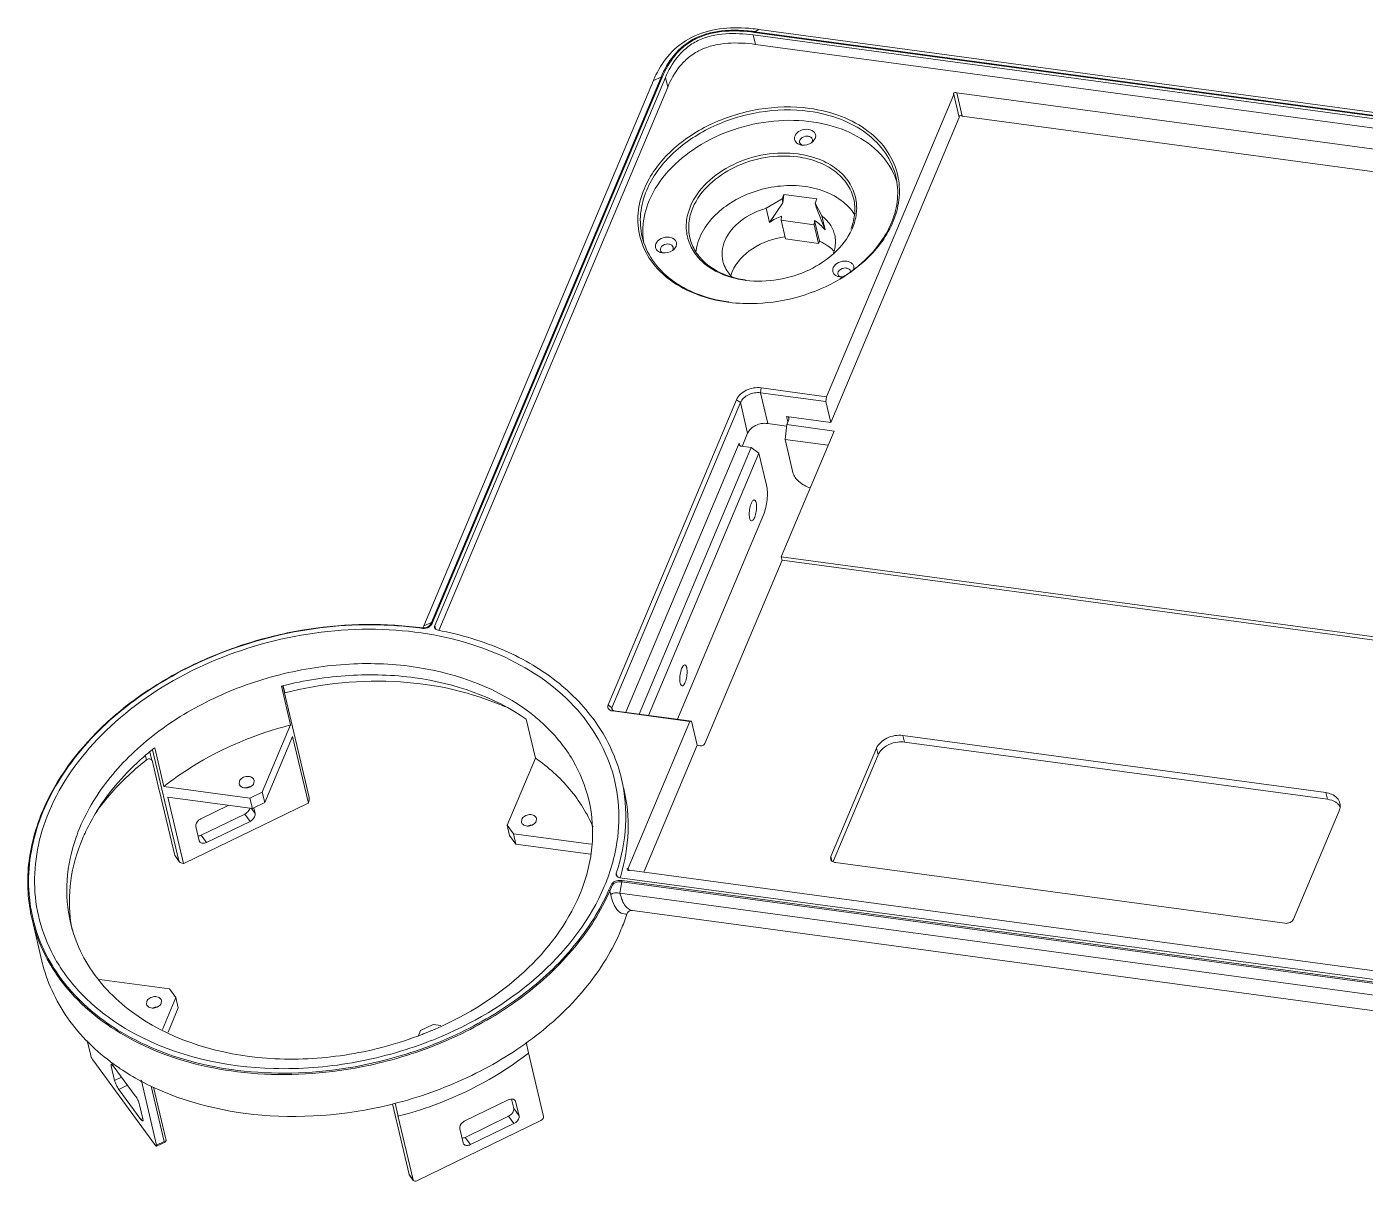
# Model space of a CAD drawing. Header units: inches. Extents: x 26991 to 28396, y -1342 to -349.
# Drawn here: x 28065.6 to 28128.9, y -564.5 to -509.9 of the extents above; entities that cross this region are included whole.
import ezdxf

# ---------------------------------------------------------------- set-up
doc = ezdxf.new("R2010")
doc.units = ezdxf.units.IN
doc.header["$MEASUREMENT"] = 0
doc.layers.get('0').update_dxf_attribs({"lineweight": 13})

msp = doc.modelspace()

# ---------------------------------------------------------------- linework, layer by layer
at = {"color": 7, "linetype": 'Continuous'}
for p, q in [((28099.967, -510.331), (28100.073, -510.778)), ((28099.967, -510.331), (28180.328, -521.186)), ((28180.379, -521.066), (28100.018, -510.21)), ((28100.225, -510.067), (28100.041, -510.178)), ((28100.041, -510.178), (28180.402, -521.033)), ((28100.169, -510.06), (28100.213, -510.065)), ((28100.213, -510.065), (28100.225, -510.067)), ((28180.586, -520.922), (28100.225, -510.067)), ((28100.073, -510.778), (28180.434, -521.633)), ((28095.241, -512.485), (28084.378, -538.273)), ((28084.739, -538.119), (28095.602, -512.331)), ((28095.659, -512.325), (28084.795, -538.114)), ((28084.901, -538.252), (28095.813, -512.346)), ((28085.093, -538.495), (28095.919, -512.793)), ((28095.602, -512.331), (28095.241, -512.485)), ((28095.919, -512.793), (28095.813, -512.346)), ((28109.451, -513.141), (28103.43, -527.434)), ((28109.447, -513.094), (28109.444, -513.124)), ((28109.444, -513.124), (28109.451, -513.141)), ((28109.71, -514.235), (28109.451, -513.141)), ((28109.598, -513.069), (28109.857, -514.164)), ((28181.596, -522.795), (28109.598, -513.069)), ((28109.857, -514.164), (28181.284, -523.812)), ((28103.638, -528.651), (28109.71, -514.235)), ((28102.728, -515.425), (28102.79, -515.376)), ((28102.729, -515.423), (28102.751, -515.383)), ((28102.79, -515.376), (28102.896, -515.229)), ((28102.183, -515.519), (28102.263, -515.536)), ((28101.329, -518.078), (28101.414, -517.875)), ((28101.414, -517.875), (28101.373, -518.263)), ((28102.978, -518.087), (28101.414, -517.875)), ((28101.329, -518.078), (28100.575, -518.527)), ((28100.575, -518.527), (28100.732, -519.191)), ((28100.732, -519.191), (28101.373, -518.263)), ((28101.329, -518.078), (28101.373, -518.263)), ((28102.892, -518.289), (28102.978, -518.087)), ((28102.936, -518.474), (28102.892, -518.289)), ((28103.207, -518.883), (28102.892, -518.289)), ((28102.936, -518.474), (28103.364, -519.547)), ((28101.305, -518.9), (28101.285, -519.09)), ((28101.494, -519.973), (28101.285, -519.09)), ((28102.848, -519.301), (28101.285, -519.09)), ((28102.848, -519.301), (28102.868, -519.111)), ((28103.099, -520.085), (28102.868, -519.111)), ((28103.364, -519.547), (28103.207, -518.883)), ((28103.057, -520.184), (28102.848, -519.301)), ((28096.144, -520.525), (28096.206, -520.476)), ((28096.144, -520.523), (28096.167, -520.482)), ((28096.206, -520.476), (28096.312, -520.329)), ((28103.057, -520.184), (28101.494, -519.973)), ((28103.099, -520.085), (28103.057, -520.184)), ((28095.598, -520.619), (28095.678, -520.636)), ((28103.993, -521.753), (28104.073, -521.77)), ((28100.338, -527.017), (28100.313, -527.25)), ((28100.313, -527.25), (28100.657, -528.702)), ((28103.405, -527.668), (28100.313, -527.25)), ((28103.43, -527.434), (28100.338, -527.017)), ((28103.405, -527.668), (28103.43, -527.434)), ((28099.175, -527.581), (28093.097, -542.009)), ((28099.358, -527.714), (28093.28, -542.142)), ((28099.358, -527.714), (28099.175, -527.581)), ((28099.701, -529.166), (28099.358, -527.714)), ((28103.405, -527.668), (28103.638, -528.651)), ((28100.657, -528.702), (28101.54, -528.822)), ((28101.606, -528.62), (28101.546, -528.368)), ((28103.638, -528.651), (28101.546, -528.368)), ((28101.549, -528.755), (28101.651, -528.511)), ((28101.651, -528.511), (28101.657, -528.452)), ((28099.438, -529.791), (28099.701, -529.166)), ((28101.292, -535.006), (28103.797, -529.059)), ((28101.549, -528.755), (28101.474, -529.456)), ((28103.797, -529.059), (28101.549, -528.755)), ((28099.299, -529.633), (28093.938, -542.36)), ((28099.873, -529.839), (28094.563, -542.444)), ((28099.299, -529.633), (28099.293, -529.693)), ((28099.299, -529.633), (28099.323, -529.736)), ((28099.404, -529.776), (28099.873, -529.839)), ((28100.238, -530.105), (28099.873, -529.839)), ((28101.844, -531.02), (28101.474, -529.456)), ((28103.513, -529.731), (28101.474, -529.456)), ((28100.238, -530.105), (28095.015, -542.505)), ((28100.598, -531.624), (28100.238, -530.105)), ((28100.449, -533.026), (28096.378, -542.69)), ((28101.292, -535.006), (28101.329, -535.162)), ((28101.292, -535.006), (28172.516, -544.627)), ((28097.674, -543.839), (28101.329, -535.162)), ((28101.329, -535.162), (28172.456, -544.77)), ((28084.378, -538.273), (28084.739, -538.119)), ((28084.006, -538.351), (28084.18, -538.372)), ((28084.192, -538.353), (28084.019, -538.333)), ((28084.18, -538.372), (28084.338, -538.389)), ((28084.346, -538.368), (28084.192, -538.353)), ((28084.332, -538.367), (28084.378, -538.273)), ((28084.504, -538.351), (28084.501, -538.352)), ((28084.901, -538.252), (28084.941, -538.421)), ((28077.644, -541.124), (28078.077, -542.957)), ((28078.956, -546.384), (28077.708, -541.109)), ((28077.721, -541.106), (28077.799, -541.434)), ((28093.097, -542.009), (28093.28, -542.142)), ((28093.247, -542.282), (28093.307, -542.295)), ((28093.28, -542.142), (28093.274, -542.202)), ((28093.28, -542.142), (28093.304, -542.245)), ((28093.385, -542.285), (28093.307, -542.295)), ((28093.307, -542.295), (28096.962, -542.789)), ((28093.385, -542.285), (28097.04, -542.779)), ((28076.741, -546.129), (28078.077, -542.957)), ((28089.661, -544.521), (28089.227, -542.689)), ((28096.962, -542.789), (28094.041, -549.725)), ((28096.962, -542.789), (28097.04, -542.779)), ((28097.31, -543.918), (28097.04, -542.779)), ((28078.172, -543.499), (28076.857, -546.62)), ((28078.918, -546.649), (28078.172, -543.499)), ((28094.783, -549.916), (28097.31, -543.918)), ((28097.31, -543.918), (28097.466, -543.94)), ((28107.116, -543.768), (28107.042, -543.456)), ((28107.042, -543.456), (28127.054, -546.159)), ((28107.116, -543.768), (28127.128, -546.472)), ((28071.256, -544.608), (28071.214, -544.432)), ((28071.426, -544.237), (28071.516, -544.616)), ((28072.788, -549.376), (28071.546, -544.128)), ((28072.084, -545.864), (28071.651, -544.032)), ((28089.661, -544.521), (28088.325, -547.693)), ((28103.64, -549.178), (28105.796, -544.06)), ((28103.744, -549.42), (28105.87, -544.373)), ((28105.87, -544.373), (28105.796, -544.06)), ((28071.517, -544.617), (28071.525, -544.628)), ((28071.525, -544.628), (28071.863, -546.058)), ((28075.657, -545.617), (28075.644, -545.748)), ((28076.345, -545.71), (28076.358, -545.579)), ((28071.863, -546.058), (28071.884, -546.086)), ((28072.604, -549.125), (28071.884, -546.086)), ((28072.084, -545.864), (28076.154, -546.414)), ((28073.011, -549.514), (28072.266, -546.364)), ((28076.27, -546.905), (28072.266, -546.364)), ((28076.741, -546.129), (28076.154, -546.414)), ((28076.27, -546.905), (28076.154, -546.414)), ((28076.857, -546.62), (28076.741, -546.129)), ((28127.128, -546.472), (28127.054, -546.159)), ((28073.028, -549.507), (28078.902, -546.657)), ((28075.157, -546.755), (28073.837, -547.395)), ((28076.214, -546.897), (28076.399, -547.149)), ((28076.857, -546.62), (28076.27, -546.905)), ((28076.399, -547.149), (28076.334, -546.874)), ((28127.685, -547.017), (28125.529, -552.135)), ((28073.851, -548.171), (28075.907, -547.174)), ((28074.102, -548.512), (28076.158, -547.515)), ((28076.158, -547.515), (28075.907, -547.174)), ((28088.622, -548.098), (28088.325, -547.693)), ((28088.441, -548.185), (28088.325, -547.693)), ((28089.012, -547.421), (28088.999, -547.552)), ((28089.7, -547.514), (28089.713, -547.383)), ((28073.597, -547.761), (28073.755, -548.431)), ((28073.851, -548.171), (28074.102, -548.512)), ((28088.738, -548.589), (28088.441, -548.185)), ((28088.738, -548.589), (28088.622, -548.098)), ((28088.622, -548.098), (28092.295, -548.594)), ((28073.755, -548.431), (28073.78, -548.486)), ((28092.27, -549.066), (28088.738, -548.589)), ((28072.604, -549.125), (28072.616, -549.152)), ((28072.604, -549.125), (28072.788, -549.376)), ((28072.803, -549.408), (28072.616, -549.152)), ((28103.69, -549.389), (28103.64, -549.178)), ((28125.113, -552.337), (28103.85, -549.464)), ((28093.524, -550.113), (28093.488, -549.963)), ((28164.107, -559.695), (28093.661, -550.179)), ((28094, -549.765), (28093.997, -549.794)), ((28094.041, -549.725), (28094.067, -549.837)), ((28094.115, -549.826), (28166.112, -559.551)), ((28093.207, -550.597), (28093.135, -550.759)), ((28093.18, -550.811), (28093.261, -550.633)), ((28093.225, -551.003), (28093.18, -550.811)), ((28093.745, -550.38), (28093.659, -550.911)), ((28164.039, -559.876), (28093.745, -550.38)), ((28093.76, -550.32), (28164.056, -559.816)), ((28093.659, -550.911), (28163.954, -560.406)), ((28066.316, -554.133), (28065.845, -552.145)), ((28094.18, -551.725), (28094.142, -551.738)), ((28094.169, -551.728), (28094.166, -551.728)), ((28094.257, -551.734), (28164.568, -561.231)), ((28072.35, -555.442), (28069.043, -554.995)), ((28072.011, -557.357), (28072.648, -555.847)), ((28072.35, -555.442), (28072.648, -555.847)), ((28072.764, -556.338), (28072.648, -555.847)), ((28071.272, -556.026), (28071.259, -556.157)), ((28071.96, -556.119), (28071.973, -555.988)), ((28072.764, -556.338), (28072.279, -557.49)), ((28084.231, -557.411), (28084.818, -557.126)), ((28085.184, -557.176), (28084.818, -557.126)), ((28084.231, -557.411), (28084.134, -557.641)), ((28068.62, -558.582), (28068.454, -557.882)), ((28089.223, -557.964), (28089.341, -558.465)), ((28090.039, -561.476), (28089.328, -558.469)), ((28089.329, -558.474), (28089.341, -558.465)), ((28089.33, -558.474), (28089.341, -558.465)), ((28068.721, -558.795), (28071.691, -562.839)), ((28069.682, -559.053), (28069.597, -559.094)), ((28069.755, -559.765), (28069.597, -559.094)), ((28069.692, -559.073), (28070.732, -560.489)), ((28069.755, -559.765), (28070.083, -559.606)), ((28071.008, -559.758), (28071.03, -559.771)), ((28070.367, -559.991), (28069.957, -560.19)), ((28070.996, -561.606), (28069.957, -560.19)), ((28070.978, -559.81), (28071.019, -559.79)), ((28070.979, -559.787), (28071.002, -559.799)), ((28071.739, -562.829), (28071.019, -559.79)), ((28072.104, -562.651), (28071.485, -560.039)), ((28072.194, -562.609), (28071.598, -560.09)), ((28070.933, -560.914), (28071.092, -561.585)), ((28083.687, -564.216), (28082.895, -560.869)), ((28083.174, -561.458), (28083.028, -560.843)), ((28086.323, -561.684), (28088.379, -560.687)), ((28088.529, -560.651), (28088.634, -561.097)), ((28088.726, -560.768), (28088.701, -560.713)), ((28088.726, -560.768), (28088.885, -561.438)), ((28070.996, -561.606), (28071.082, -561.564)), ((28083.152, -561.429), (28083.173, -561.457)), ((28083.872, -564.468), (28083.152, -561.429)), ((28084.045, -564.508), (28089.919, -561.659)), ((28088.393, -561.463), (28086.337, -562.46)), ((28088.644, -561.804), (28088.393, -561.463)), ((28088.634, -561.097), (28088.885, -561.438)), ((28086.241, -562.72), (28086.083, -562.05)), ((28088.644, -561.804), (28086.588, -562.801)), ((28071.71, -562.862), (28071.691, -562.839)), ((28072.14, -562.682), (28071.737, -562.877)), ((28071.739, -562.829), (28072.104, -562.651)), ((28086.241, -562.72), (28086.266, -562.775)), ((28086.337, -562.46), (28086.588, -562.801)), ((28083.687, -564.216), (28083.872, -564.468)), ((28083.884, -564.495), (28083.697, -564.24)), ((28083.884, -564.495), (28083.872, -564.468))]:
    msp.add_line(p, q, dxfattribs=at)
for points in [[(28084.5, -538.352), (28084.473, -538.359), (28084.346, -538.368)], [(28078.918, -546.649), (28078.912, -546.652), (28078.907, -546.654), (28078.902, -546.657)], [(28073.028, -549.507), (28073.022, -549.509), (28073.017, -549.512), (28073.011, -549.514)], [(28094.166, -551.728), (28094.191, -551.728), (28094.259, -551.734)]]:
    msp.add_lwpolyline(points, dxfattribs=at)
for centre, radius, start, end in [((28099.123, -518.016), 8.025, 82.51409, 85.51388), ((28099.992, -514.484), 5.154, 153.90278, 157.18088), ((28102.605, -515.31), 0.161, 5.82676, 13.34242), ((28102.321, -515.041), 0.499, 247.12021, 253.93752), ((28103.638, -518.281), 3.28, 17.19554, 22.11579), ((28103.593, -517.699), 3.289, 10.37775, 12.27552), ((28102.716, -518.496), 2.143, 10.37764, 11.73537), ((28102.636, -517.606), 4.189, 337.15641, 338.17942), ((28102.592, -517.5), 4.322, 336.05733, 337.15561), ((28102.094, -518.467), 2.698, 337.15507, 338.743), ((28102.05, -518.361), 2.83, 335.47241, 337.15325), ((28098.014, -519.611), 3.274, 184.60805, 188.34185), ((28096.02, -520.409), 0.161, 5.82676, 13.34242), ((28102.134, -522.318), 2.433, 66.28309, 66.63574), ((28095.736, -520.14), 0.499, 247.12021, 253.93752), ((28100.623, -522.222), 1.792, 157.12468, 163.32815), ((28104.131, -521.274), 0.499, 247.12021, 253.93752), ((28100.251, -515.427), 7.492, 301.3757, 304.09219), ((28100.296, -515.575), 7.332, 301.92716, 304.44978), ((28100.385, -515.705), 7.174, 304.4556, 305.29856), ((28100.343, -515.564), 7.327, 304.09886, 304.92501), ((28100.418, -515.752), 7.118, 305.29928, 305.58853), ((28100.375, -515.609), 7.272, 304.92569, 305.20929), ((28100.435, -515.777), 7.087, 305.58852, 305.89641), ((28100.392, -515.634), 7.242, 305.20928, 305.51053), ((28104.415, -521.543), 0.161, 5.82676, 13.34242), ((28100.479, -515.836), 7.013, 305.895, 306.99633), ((28100.183, -517.374), 4.595, 257.04822, 262.3353), ((28100.208, -517.516), 4.445, 256.3249, 261.77938), ((28100.208, -517.21), 4.761, 262.30749, 262.85095), ((28100.234, -517.355), 4.609, 261.74776, 262.3073), ((28100.158, -515.275), 7.67, 300.54506, 300.7392), ((28100.207, -515.432), 7.5, 301.01503, 301.3598), ((28100.171, -515.297), 7.645, 300.73915, 301.0615), ((28100.221, -515.455), 7.474, 301.35981, 301.68623), ((28100.184, -515.318), 7.62, 301.0615, 301.38266), ((28100.233, -515.474), 7.451, 301.68627, 301.93343), ((28099.742, -515.738), 7.294, 262.30723, 262.66165), ((28099.768, -515.882), 7.142, 261.94606, 262.30714), ((28081.931, -557.882), 17.297, 104.14733, 104.35091), ((28084.122, -549.293), 8.699, 46.91275, 52.2022), ((28084.369, -549.021), 8.332, 46.41954, 46.87701), ((28080.032, -554.645), 13.524, 128.66365, 131.22308), ((28080.197, -554.848), 13.785, 128.31137, 128.67088), ((28106.691, -544.756), 0.909, 138.4041, 140.88558), ((28075.9, -546.844), 0.253, 346.13776, 350.16337), ((28075.913, -551.1), 8.471, 157.14728, 160.40838), ((28076.364, -551.768), 8.824, 154.55876, 157.14792), ((28084.975, -547.517), 9.092, 342.9842, 343.5813), ((28093.964, -550.406), 0.221, 157.22795, 173.37509), ((28073.248, -550.371), 7.565, 184.47401, 193.57746), ((28084.895, -548.93), 9.566, 337.13178, 341.9207), ((28074.262, -551.31), 6.649, 188.63027, 191.82857), ((28074.406, -549.622), 9.007, 222.11312, 223.08301), ((28074.444, -549.562), 9.015, 222.2699, 223.56611), ((28078.181, -541.834), 16.904, 291.2617, 291.91899), ((28078.224, -541.94), 16.789, 291.91781, 293.49755), ((28077.868, -540.456), 18.728, 291.07644, 293.09789), ((28070.616, -561.697), 0.489, 12.02605, 13.33019)]:
    msp.add_arc(centre, radius, start, end, dxfattribs=at)
for centre, major_axis, ratio, start_param, end_param in [((28101.701, -522.629), (0.318, 3.817), 0.67091, 0.27746, 0.508364), ((28101.701, -522.629), (0.318, 3.817), 0.67091, -0.576994, -0.34609), ((28078.883, -546.557), (0.051, 0.205), 0.284333, -1.964112, -0.504817), ((28073.009, -549.406), (0.221, -0.055), 0.46025, -2.90905, -1.449755), ((28072.176, -562.479), (0.051, 0.205), 0.284333, -3.64641, -2.187114), ((28083.76, -564.044), (0.051, 0.205), 0.284333, -3.64641, -3.374135)]:
    msp.add_ellipse(centre, major_axis=major_axis, ratio=ratio, start_param=start_param, end_param=end_param, dxfattribs=at)
for points, knots in [([(28095.363, -512.217), (28095.536, -511.864), (28095.99, -511.16), (28097.399, -510.072), (28098.841, -509.944), (28099.751, -510.016)], [0, 0, 0, 0, 0.225826, 0.474846, 1, 1, 1, 1]), ([(28100.041, -510.178), (28100.037, -510.172), (28100.018, -510.176), (28099.992, -510.172), (28099.955, -510.167), (28099.913, -510.161), (28099.855, -510.155), (28099.784, -510.147), (28099.669, -510.136), (28099.524, -510.124), (28099.349, -510.114), (28099.173, -510.108), (28098.937, -510.107), (28098.639, -510.119), (28098.281, -510.157), (28097.809, -510.252), (28097.041, -510.511), (28096.171, -511.218), (28095.757, -511.965), (28095.602, -512.331)], [0, 0, 0, 0, 0.003894, 0.008103, 0.016025, 0.024041, 0.032076, 0.048169, 0.064305, 0.096706, 0.129284, 0.162044, 0.194983, 0.261453, 0.328453, 0.395905, 0.530183, 0.777906, 1, 1, 1, 1]), ([(28095.659, -512.325), (28095.811, -511.965), (28096.11, -511.43), (28096.695, -510.837), (28097.468, -510.344), (28098.629, -510.091), (28099.563, -510.149), (28100.018, -510.21)], [0, 0, 0, 0, 0.222531, 0.342149, 0.470775, 0.738779, 1, 1, 1, 1]), ([(28099.967, -510.331), (28099.534, -510.273), (28098.645, -510.216), (28097.535, -510.448), (28096.797, -510.921), (28096.243, -511.492), (28095.958, -512.003), (28095.813, -512.346)], [0, 0, 0, 0, 0.260662, 0.528667, 0.657407, 0.777864, 1, 1, 1, 1]), ([(28100.041, -510.178), (28100.038, -510.179), (28100.028, -510.188), (28100.022, -510.2), (28100.018, -510.21)], [0, 0, 0, 0, 0.188276, 1, 1, 1, 1]), ([(28095.919, -512.793), (28096.064, -512.449), (28096.348, -511.939), (28096.903, -511.368), (28097.641, -510.895), (28098.751, -510.663), (28099.64, -510.719), (28100.073, -510.778)], [0, 0, 0, 0, 0.222136, 0.342593, 0.471333, 0.739338, 1, 1, 1, 1]), ([(28109.598, -513.069), (28109.582, -513.047), (28109.514, -513.032), (28109.458, -513.067), (28109.447, -513.094)], [0, 0, 0, 0, 0.487916, 1, 1, 1, 1]), ([(28102.626, -513.802), (28101.834, -513.695), (28100.603, -513.727), (28099.03, -514.104), (28097.552, -514.69), (28095.977, -515.743), (28095.085, -516.955), (28094.817, -517.59)], [0, 0, 0, 0, 0.259978, 0.393203, 0.525185, 0.775791, 1, 1, 1, 1]), ([(28102.611, -513.942), (28101.832, -513.837), (28100.62, -513.868), (28099.072, -514.239), (28097.618, -514.816), (28096.069, -515.852), (28095.19, -517.045), (28094.927, -517.67)], [0, 0, 0, 0, 0.259974, 0.393201, 0.525185, 0.775794, 1, 1, 1, 1]), ([(28106.713, -517.031), (28106.619, -516.636), (28106.266, -515.854), (28105.331, -514.912), (28104.074, -514.243), (28103.115, -514.01), (28102.611, -513.942)], [0, 0, 0, 0, 0.223871, 0.461069, 0.719477, 1, 1, 1, 1]), ([(28106.807, -517), (28106.719, -516.592), (28106.369, -515.783), (28105.418, -514.806), (28104.129, -514.113), (28103.144, -513.872), (28102.626, -513.802)], [0, 0, 0, 0, 0.223886, 0.460851, 0.719202, 1, 1, 1, 1]), ([(28109.702, -514.202), (28109.706, -514.168), (28109.762, -514.134), (28109.809, -514.138), (28109.821, -514.141)], [0, 0, 0, 0, 0.727256, 1, 1, 1, 1]), ([(28095.043, -518.161), (28095.481, -517.121), (28096.821, -515.766), (28099.014, -514.742), (28100.911, -514.331), (28102.8, -514.365), (28104.512, -514.842), (28105.888, -515.732), (28106.493, -516.595), (28106.676, -517.046)], [0, 0, 0, 0, 0.242324, 0.379255, 0.518881, 0.654657, 0.781085, 0.895546, 1, 1, 1, 1]), ([(28102.576, -514.793), (28102.448, -514.776), (28102.192, -514.817), (28101.988, -514.993), (28101.942, -515.1)], [0, 0, 0, 0, 0.526202, 1, 1, 1, 1]), ([(28102.896, -515.229), (28102.915, -515.183), (28102.934, -515.082), (28102.853, -514.88), (28102.685, -514.808), (28102.576, -514.793)], [0, 0, 0, 0, 0.239149, 0.470924, 1, 1, 1, 1]), ([(28101.942, -515.1), (28101.912, -515.172), (28101.908, -515.356), (28102.05, -515.468), (28102.127, -515.5)], [0, 0, 0, 0, 0.482632, 1, 1, 1, 1]), ([(28102.162, -515.415), (28102.171, -515.453), (28102.205, -515.501), (28102.25, -515.53), (28102.263, -515.537)], [0, 0, 0, 0, 0.728801, 1, 1, 1, 1]), ([(28102.557, -515.118), (28102.518, -515.113), (28102.371, -515.115), (28102.214, -515.205), (28102.172, -515.304)], [0, 0, 0, 0, 0.267001, 1, 1, 1, 1]), ([(28102.762, -515.273), (28102.752, -515.232), (28102.694, -515.154), (28102.605, -515.125), (28102.557, -515.118)], [0, 0, 0, 0, 0.459122, 1, 1, 1, 1]), ([(28102.086, -515.957), (28101.57, -515.887), (28100.502, -515.915), (28099.002, -516.386), (28097.754, -517.222), (28097.172, -518.011), (28096.998, -518.425)], [0, 0, 0, 0, 0.260154, 0.524862, 0.775639, 1, 1, 1, 1]), ([(28102.071, -516.097), (28101.567, -516.029), (28100.522, -516.059), (28098.669, -516.63), (28097.462, -517.663), (28097.107, -518.505)], [0, 0, 0, 0, 0.262097, 0.528789, 1, 1, 1, 1]), ([(28104.814, -518.06), (28104.759, -517.793), (28104.534, -517.26), (28103.914, -516.618), (28103.071, -516.161), (28102.425, -516.003), (28102.086, -515.957)], [0, 0, 0, 0, 0.223902, 0.460749, 0.719067, 1, 1, 1, 1]), ([(28104.72, -518.092), (28104.66, -517.837), (28104.432, -517.332), (28103.828, -516.724), (28103.016, -516.292), (28102.396, -516.141), (28102.071, -516.097)], [0, 0, 0, 0, 0.223871, 0.461069, 0.719477, 1, 1, 1, 1]), ([(28106.525, -519.163), (28106.662, -518.82), (28106.843, -518.109), (28106.794, -517.374), (28106.713, -517.031)], [0, 0, 0, 0, 0.511372, 1, 1, 1, 1]), ([(28106.574, -519.178), (28106.714, -518.846), (28106.907, -518.16), (28106.891, -517.444), (28106.829, -517.106)], [0, 0, 0, 0, 0.511786, 1, 1, 1, 1]), ([(28094.817, -517.59), (28094.661, -517.96), (28094.456, -518.732), (28094.519, -519.531), (28094.616, -519.901)], [0, 0, 0, 0, 0.512052, 1, 1, 1, 1]), ([(28094.927, -517.67), (28094.778, -518.022), (28094.58, -518.755), (28094.627, -519.517), (28094.711, -519.871)], [0, 0, 0, 0, 0.512002, 1, 1, 1, 1]), ([(28097.438, -519.901), (28097.704, -519.269), (28098.496, -518.434), (28099.809, -517.767), (28100.956, -517.466), (28102.121, -517.42), (28103.209, -517.631), (28104.131, -518.087), (28104.596, -518.559), (28104.762, -518.817)], [0, 0, 0, 0, 0.238754, 0.37336, 0.511475, 0.647313, 0.775628, 0.893147, 1, 1, 1, 1]), ([(28094.75, -519.874), (28094.739, -519.733), (28094.729, -519.149), (28094.872, -518.567), (28095.043, -518.161)], [0, 0, 0, 0, 0.243397, 1, 1, 1, 1]), ([(28096.998, -518.425), (28096.894, -518.67), (28096.759, -519.183), (28096.806, -519.713), (28096.874, -519.958)], [0, 0, 0, 0, 0.512063, 1, 1, 1, 1]), ([(28097.107, -518.505), (28097.011, -518.732), (28096.883, -519.206), (28096.913, -519.698), (28096.968, -519.927)], [0, 0, 0, 0, 0.512002, 1, 1, 1, 1]), ([(28100.575, -518.527), (28100.141, -518.648), (28099.358, -519.021), (28098.78, -519.696), (28098.626, -520.062)], [0, 0, 0, 0, 0.531315, 1, 1, 1, 1]), ([(28104.609, -519.445), (28104.693, -519.227), (28104.804, -518.775), (28104.772, -518.31), (28104.72, -518.092)], [0, 0, 0, 0, 0.511028, 1, 1, 1, 1]), ([(28104.658, -519.46), (28104.749, -519.244), (28104.875, -518.796), (28104.864, -518.33), (28104.824, -518.11)], [0, 0, 0, 0, 0.511786, 1, 1, 1, 1]), ([(28103.818, -519.78), (28103.777, -519.607), (28103.622, -519.263), (28103.358, -518.997), (28103.207, -518.883)], [0, 0, 0, 0, 0.485565, 1, 1, 1, 1]), ([(28104.699, -521.438), (28104.902, -521.284), (28105.632, -520.671), (28106.225, -519.877), (28106.496, -519.232)], [0, 0, 0, 0, 0.266644, 1, 1, 1, 1]), ([(28099.615, -521.934), (28100.12, -521.997), (28101.166, -521.963), (28103.027, -521.391), (28104.244, -520.372), (28104.625, -519.536)], [0, 0, 0, 0, 0.261592, 0.527527, 1, 1, 1, 1]), ([(28103.76, -520.655), (28103.785, -520.583), (28103.867, -520.3), (28103.868, -519.993), (28103.818, -519.78)], [0, 0, 0, 0, 0.259774, 1, 1, 1, 1]), ([(28104.598, -521.529), (28104.816, -521.373), (28105.599, -520.747), (28106.243, -519.927), (28106.541, -519.254)], [0, 0, 0, 0, 0.266805, 1, 1, 1, 1]), ([(28094.616, -519.901), (28094.719, -520.295), (28095.089, -521.071), (28096.037, -522.003), (28097.3, -522.666), (28098.261, -522.898), (28098.766, -522.966)], [0, 0, 0, 0, 0.223873, 0.461357, 0.719825, 1, 1, 1, 1]), ([(28094.711, -519.871), (28094.804, -520.263), (28095.153, -521.04), (28096.077, -521.977), (28097.32, -522.646), (28098.269, -522.883), (28098.768, -522.954)], [0, 0, 0, 0, 0.224097, 0.461364, 0.719655, 1, 1, 1, 1]), ([(28095.358, -520.2), (28095.328, -520.271), (28095.323, -520.456), (28095.466, -520.567), (28095.542, -520.6)], [0, 0, 0, 0, 0.482632, 1, 1, 1, 1]), ([(28095.992, -519.893), (28095.863, -519.875), (28095.608, -519.917), (28095.403, -520.093), (28095.358, -520.2)], [0, 0, 0, 0, 0.526202, 1, 1, 1, 1]), ([(28095.972, -520.218), (28095.933, -520.212), (28095.787, -520.215), (28095.63, -520.305), (28095.588, -520.404)], [0, 0, 0, 0, 0.267001, 1, 1, 1, 1]), ([(28096.177, -520.372), (28096.168, -520.332), (28096.11, -520.253), (28096.02, -520.224), (28095.972, -520.218)], [0, 0, 0, 0, 0.459122, 1, 1, 1, 1]), ([(28096.312, -520.329), (28096.331, -520.283), (28096.35, -520.182), (28096.269, -519.979), (28096.1, -519.907), (28095.992, -519.893)], [0, 0, 0, 0, 0.239149, 0.470924, 1, 1, 1, 1]), ([(28096.874, -519.958), (28096.936, -520.184), (28097.143, -520.631), (28097.852, -521.396), (28098.619, -521.729), (28099.153, -521.852)], [0, 0, 0, 0, 0.228049, 0.467683, 1, 1, 1, 1]), ([(28096.968, -519.927), (28097.021, -520.152), (28097.21, -520.598), (28097.886, -521.368), (28098.634, -521.708), (28099.157, -521.836)], [0, 0, 0, 0, 0.228583, 0.468035, 1, 1, 1, 1]), ([(28097.257, -520.575), (28097.264, -520.519), (28097.299, -520.288), (28097.369, -520.063), (28097.438, -519.901)], [0, 0, 0, 0, 0.24492, 1, 1, 1, 1]), ([(28098.626, -520.062), (28098.561, -520.217), (28098.473, -520.54), (28098.494, -520.875), (28098.531, -521.032)], [0, 0, 0, 0, 0.511947, 1, 1, 1, 1]), ([(28098.972, -521.525), (28099.16, -521.08), (28099.924, -520.289), (28100.932, -519.946), (28101.476, -519.88)], [0, 0, 0, 0, 0.468463, 1, 1, 1, 1]), ([(28103.113, -520.091), (28103.178, -520.119), (28103.424, -520.24), (28103.648, -520.408), (28103.787, -520.555)], [0, 0, 0, 0, 0.261718, 1, 1, 1, 1]), ([(28095.577, -520.514), (28095.586, -520.552), (28095.62, -520.601), (28095.666, -520.63), (28095.679, -520.637)], [0, 0, 0, 0, 0.728801, 1, 1, 1, 1]), ([(28098.531, -521.032), (28098.547, -521.102), (28098.637, -521.384), (28098.815, -521.635), (28098.976, -521.789)], [0, 0, 0, 0, 0.24486, 1, 1, 1, 1]), ([(28104.386, -521.027), (28104.258, -521.009), (28104.002, -521.051), (28103.798, -521.227), (28103.753, -521.334)], [0, 0, 0, 0, 0.526202, 1, 1, 1, 1]), ([(28104.728, -521.388), (28104.735, -521.346), (28104.729, -521.257), (28104.629, -521.097), (28104.483, -521.04), (28104.386, -521.027)], [0, 0, 0, 0, 0.230494, 0.464305, 1, 1, 1, 1]), ([(28103.753, -521.334), (28103.723, -521.405), (28103.718, -521.59), (28103.861, -521.701), (28103.937, -521.734)], [0, 0, 0, 0, 0.482632, 1, 1, 1, 1]), ([(28103.972, -521.648), (28103.981, -521.686), (28104.015, -521.735), (28104.061, -521.764), (28104.074, -521.77)], [0, 0, 0, 0, 0.728801, 1, 1, 1, 1]), ([(28104.367, -521.352), (28104.328, -521.346), (28104.182, -521.349), (28104.025, -521.439), (28103.983, -521.538)], [0, 0, 0, 0, 0.267001, 1, 1, 1, 1]), ([(28104.572, -521.506), (28104.563, -521.466), (28104.504, -521.387), (28104.415, -521.358), (28104.367, -521.352)], [0, 0, 0, 0, 0.459122, 1, 1, 1, 1]), ([(28098.81, -522.972), (28099.253, -523.029), (28101.059, -523.098), (28102.887, -522.571), (28104.056, -521.881)], [0, 0, 0, 0, 0.247353, 1, 1, 1, 1]), ([(28100.338, -527.017), (28100.102, -526.985), (28099.633, -527.06), (28099.258, -527.384), (28099.175, -527.581)], [0, 0, 0, 0, 0.526199, 1, 1, 1, 1]), ([(28100.313, -527.25), (28100.119, -527.224), (28099.734, -527.286), (28099.426, -527.552), (28099.358, -527.714)], [0, 0, 0, 0, 0.5262, 1, 1, 1, 1]), ([(28099.701, -529.166), (28099.77, -529.004), (28100.078, -528.738), (28100.463, -528.676), (28100.657, -528.702)], [0, 0, 0, 0, 0.473801, 1, 1, 1, 1]), ([(28101.657, -528.452), (28101.655, -528.441), (28101.634, -528.396), (28101.583, -528.373), (28101.546, -528.368)], [0, 0, 0, 0, 0.228373, 1, 1, 1, 1]), ([(28102.663, -531.752), (28102.467, -531.686), (28102.13, -531.504), (28101.883, -531.185), (28101.844, -531.02)], [0, 0, 0, 0, 0.549687, 1, 1, 1, 1]), ([(28100.598, -531.624), (28100.622, -531.726), (28100.644, -531.958), (28100.621, -532.431), (28100.543, -532.801), (28100.449, -533.026)], [0, 0, 0, 0, 0.220766, 0.484919, 1, 1, 1, 1]), ([(28100.017, -532.319), (28099.974, -532.313), (28099.908, -532.394), (28099.859, -532.501), (28099.803, -532.678), (28099.771, -532.907), (28099.776, -533.096), (28099.796, -533.18)], [0, 0, 0, 0, 0.138283, 0.256951, 0.40177, 0.723, 1, 1, 1, 1]), ([(28099.883, -533.31), (28099.925, -533.316), (28099.991, -533.236), (28100.04, -533.128), (28100.096, -532.951), (28100.128, -532.723), (28100.123, -532.533), (28100.104, -532.449)], [0, 0, 0, 0, 0.138283, 0.256951, 0.40177, 0.723, 1, 1, 1, 1]), ([(28100.104, -532.449), (28100.099, -532.431), (28100.086, -532.382), (28100.051, -532.324), (28100.017, -532.319)], [0, 0, 0, 0, 0.34335, 1, 1, 1, 1]), ([(28099.796, -533.18), (28099.8, -533.198), (28099.814, -533.247), (28099.848, -533.305), (28099.883, -533.31)], [0, 0, 0, 0, 0.34335, 1, 1, 1, 1]), ([(28084.019, -538.333), (28082.228, -538.111), (28079.449, -538.205), (28075.904, -539.075), (28073.362, -540.09), (28071.053, -541.431), (28068.485, -543.513), (28067, -545.513), (28066.383, -546.944)], [0, 0, 0, 0, 0.259946, 0.392944, 0.524638, 0.65282, 0.775638, 1, 1, 1, 1]), ([(28074.401, -539.714), (28075.921, -539.081), (28079.103, -538.21), (28082.405, -538.155), (28084.006, -538.351)], [0, 0, 0, 0, 0.505138, 1, 1, 1, 1]), ([(28084.739, -538.119), (28084.719, -538.168), (28084.661, -538.268), (28084.561, -538.333), (28084.504, -538.351)], [0, 0, 0, 0, 0.468512, 1, 1, 1, 1]), ([(28084.631, -538.323), (28084.652, -538.309), (28084.722, -538.253), (28084.77, -538.174), (28084.795, -538.114)], [0, 0, 0, 0, 0.271917, 1, 1, 1, 1]), ([(28093.433, -548.977), (28093.567, -548.345), (28093.689, -547.059), (28093.378, -545.151), (28092.582, -543.376), (28090.879, -541.225), (28087.66, -539.223), (28082.959, -538.233), (28077.881, -538.614), (28073.053, -540.317), (28069.073, -543.125), (28067.221, -545.702), (28066.655, -547.047)], [0, 0, 0, 0, 0.053332, 0.105436, 0.157909, 0.212261, 0.329959, 0.46182, 0.603122, 0.745316, 0.879519, 1, 1, 1, 1]), ([(28084.006, -538.351), (28084.007, -538.348), (28084.01, -538.342), (28084.014, -538.333), (28084.019, -538.333)], [0, 0, 0, 0, 0.393129, 1, 1, 1, 1]), ([(28084.892, -538.347), (28084.899, -538.377), (28084.925, -538.416), (28084.96, -538.441), (28084.97, -538.447)], [0, 0, 0, 0, 0.731152, 1, 1, 1, 1]), ([(28085.053, -538.478), (28086.129, -538.681), (28088.169, -539.286), (28090.821, -540.844), (28092.785, -542.948), (28093.532, -544.657), (28093.736, -545.52)], [0, 0, 0, 0, 0.278847, 0.536355, 0.774198, 1, 1, 1, 1]), ([(28065.706, -550.961), (28065.664, -550.421), (28065.696, -549.311), (28066.224, -547.061), (28067.771, -544.325), (28070.669, -541.599), (28073.091, -540.259), (28074.401, -539.714)], [0, 0, 0, 0, 0.107532, 0.218686, 0.456341, 0.71834, 1, 1, 1, 1]), ([(28089.454, -542.419), (28087.928, -541.234), (28084.945, -540.147), (28080.825, -539.976), (28077.546, -540.477), (28074.434, -541.586), (28071.689, -543.231), (28069.498, -545.303), (28068.465, -546.961), (28068.107, -547.811)], [0, 0, 0, 0, 0.235158, 0.366162, 0.50121, 0.635908, 0.765924, 0.88783, 1, 1, 1, 1]), ([(28096.731, -540.118), (28096.688, -540.113), (28096.622, -540.193), (28096.574, -540.3), (28096.518, -540.477), (28096.486, -540.706), (28096.49, -540.895), (28096.51, -540.979)], [0, 0, 0, 0, 0.138283, 0.256951, 0.40177, 0.723, 1, 1, 1, 1]), ([(28096.818, -540.248), (28096.814, -540.23), (28096.8, -540.182), (28096.766, -540.123), (28096.731, -540.118)], [0, 0, 0, 0, 0.34335, 1, 1, 1, 1]), ([(28077.703, -541.109), (28078.735, -540.849), (28080.827, -540.522), (28084.803, -540.642), (28087.695, -541.612), (28089.227, -542.689)], [0, 0, 0, 0, 0.267988, 0.52856, 1, 1, 1, 1]), ([(28096.597, -541.109), (28096.64, -541.115), (28096.706, -541.035), (28096.755, -540.928), (28096.811, -540.75), (28096.843, -540.522), (28096.838, -540.332), (28096.818, -540.248)], [0, 0, 0, 0, 0.138283, 0.256951, 0.40177, 0.723, 1, 1, 1, 1]), ([(28077.799, -541.434), (28079.577, -540.99), (28083.147, -540.63), (28086.682, -541.408), (28088.23, -542.107)], [0, 0, 0, 0, 0.518839, 1, 1, 1, 1]), ([(28096.51, -540.979), (28096.514, -540.997), (28096.528, -541.046), (28096.563, -541.105), (28096.597, -541.109)], [0, 0, 0, 0, 0.34335, 1, 1, 1, 1]), ([(28093.097, -542.009), (28093.076, -542.06), (28093.078, -542.195), (28093.189, -542.264), (28093.247, -542.282)], [0, 0, 0, 0, 0.475415, 1, 1, 1, 1]), ([(28072.084, -545.864), (28072.509, -545.529), (28074.338, -544.249), (28076.441, -543.375), (28078.077, -542.957)], [0, 0, 0, 0, 0.242589, 1, 1, 1, 1]), ([(28092.188, -546.505), (28092.033, -545.849), (28091.504, -544.552), (28090.622, -543.469), (28090.113, -542.985)], [0, 0, 0, 0, 0.489971, 1, 1, 1, 1]), ([(28097.466, -543.94), (28097.487, -543.942), (28097.566, -543.941), (28097.651, -543.893), (28097.674, -543.839)], [0, 0, 0, 0, 0.266767, 1, 1, 1, 1]), ([(28105.796, -544.06), (28105.885, -543.849), (28106.287, -543.502), (28106.79, -543.422), (28107.042, -543.456)], [0, 0, 0, 0, 0.4738, 1, 1, 1, 1]), ([(28107.116, -543.768), (28107.016, -543.755), (28106.617, -543.751), (28106.208, -543.932), (28106.011, -544.153)], [0, 0, 0, 0, 0.255386, 1, 1, 1, 1]), ([(28068.396, -547.977), (28068.548, -547.658), (28069.264, -546.354), (28070.269, -545.219), (28071.12, -544.473)], [0, 0, 0, 0, 0.238366, 1, 1, 1, 1]), ([(28071.256, -544.608), (28071.295, -544.577), (28071.39, -544.544), (28071.492, -544.581), (28071.517, -544.617)], [0, 0, 0, 0, 0.536154, 1, 1, 1, 1]), ([(28089.661, -544.521), (28090.262, -544.944), (28091.341, -545.908), (28092.113, -547.139), (28092.387, -547.777)], [0, 0, 0, 0, 0.514371, 1, 1, 1, 1]), ([(28068.892, -547.044), (28069.055, -546.823), (28069.759, -545.934), (28070.586, -545.145), (28071.256, -544.608)], [0, 0, 0, 0, 0.242239, 1, 1, 1, 1]), ([(28075.644, -545.748), (28075.658, -545.807), (28075.76, -545.919), (28075.982, -545.951), (28076.202, -545.888), (28076.318, -545.775), (28076.345, -545.71)], [0, 0, 0, 0, 0.212726, 0.472635, 0.752432, 1, 1, 1, 1]), ([(28076.358, -545.579), (28076.344, -545.52), (28076.242, -545.408), (28076.02, -545.376), (28075.8, -545.439), (28075.684, -545.552), (28075.657, -545.617)], [0, 0, 0, 0, 0.212726, 0.472635, 0.752432, 1, 1, 1, 1]), ([(28093.736, -545.52), (28093.905, -546.235), (28094.034, -547.752), (28093.731, -549.24), (28093.488, -549.963)], [0, 0, 0, 0, 0.490694, 1, 1, 1, 1]), ([(28093.696, -550.087), (28093.895, -549.411), (28094.133, -548.029), (28093.999, -546.63), (28093.842, -545.966)], [0, 0, 0, 0, 0.508152, 1, 1, 1, 1]), ([(28127.329, -546.234), (28127.425, -546.275), (28127.596, -546.387), (28127.698, -546.568), (28127.72, -546.66)], [0, 0, 0, 0, 0.525684, 1, 1, 1, 1]), ([(28066.383, -546.944), (28066.025, -547.774), (28065.543, -549.504), (28065.648, -551.306), (28065.846, -552.145)], [0, 0, 0, 0, 0.511754, 1, 1, 1, 1]), ([(28066.655, -547.047), (28066.411, -547.626), (28066.043, -548.813), (28065.9, -550.646), (28066.19, -552.428), (28066.662, -553.528), (28066.957, -554.044)], [0, 0, 0, 0, 0.260269, 0.509826, 0.754214, 1, 1, 1, 1]), ([(28091.746, -551.004), (28092.05, -550.284), (28092.455, -548.786), (28092.36, -547.23), (28092.188, -546.505)], [0, 0, 0, 0, 0.512005, 1, 1, 1, 1]), ([(28127.621, -546.686), (28127.59, -546.657), (28127.446, -546.547), (28127.266, -546.49), (28127.128, -546.472)], [0, 0, 0, 0, 0.233069, 1, 1, 1, 1]), ([(28127.72, -546.66), (28127.74, -546.747), (28127.736, -546.874), (28127.697, -546.988), (28127.685, -547.017)], [0, 0, 0, 0, 0.738692, 1, 1, 1, 1]), ([(28073.837, -547.395), (28073.799, -547.414), (28073.674, -547.494), (28073.572, -547.656), (28073.597, -547.761)], [0, 0, 0, 0, 0.286884, 1, 1, 1, 1]), ([(28076.158, -547.515), (28076.197, -547.496), (28076.321, -547.416), (28076.423, -547.254), (28076.399, -547.149)], [0, 0, 0, 0, 0.286884, 1, 1, 1, 1]), ([(28088.999, -547.552), (28089.013, -547.61), (28089.115, -547.723), (28089.337, -547.755), (28089.557, -547.692), (28089.672, -547.579), (28089.7, -547.514)], [0, 0, 0, 0, 0.212726, 0.472635, 0.752432, 1, 1, 1, 1]), ([(28089.713, -547.383), (28089.699, -547.324), (28089.596, -547.211), (28089.375, -547.18), (28089.154, -547.243), (28089.039, -547.356), (28089.012, -547.421)], [0, 0, 0, 0, 0.212726, 0.472635, 0.752432, 1, 1, 1, 1]), ([(28067.933, -548.26), (28067.699, -548.917), (28067.401, -550.271), (28067.511, -551.657), (28067.666, -552.309)], [0, 0, 0, 0, 0.509984, 1, 1, 1, 1]), ([(28067.688, -552.308), (28067.589, -551.657), (28067.588, -550.288), (28067.965, -548.976), (28068.233, -548.341)], [0, 0, 0, 0, 0.488431, 1, 1, 1, 1]), ([(28073.78, -548.486), (28073.81, -548.526), (28073.93, -548.575), (28074.044, -548.54), (28074.102, -548.512)], [0, 0, 0, 0, 0.436109, 1, 1, 1, 1]), ([(28092.921, -550.595), (28092.977, -550.462), (28093.185, -549.935), (28093.345, -549.39), (28093.433, -548.977)], [0, 0, 0, 0, 0.254225, 1, 1, 1, 1]), ([(28103.85, -549.464), (28103.83, -549.462), (28103.759, -549.447), (28103.691, -549.406), (28103.659, -549.363)], [0, 0, 0, 0, 0.275033, 1, 1, 1, 1]), ([(28093.484, -550.046), (28093.492, -550.08), (28093.522, -550.122), (28093.563, -550.147), (28093.574, -550.153)], [0, 0, 0, 0, 0.728212, 1, 1, 1, 1]), ([(28093.997, -549.794), (28094.001, -549.814), (28094.031, -549.835), (28094.059, -549.837), (28094.067, -549.837)], [0, 0, 0, 0, 0.70643, 1, 1, 1, 1]), ([(28093.135, -550.759), (28092.716, -551.71), (28091.533, -553.567), (28089.044, -555.883), (28085.948, -557.718), (28083.623, -558.538), (28082.416, -558.839)], [0, 0, 0, 0, 0.225285, 0.469863, 0.730369, 1, 1, 1, 1]), ([(28093.18, -550.811), (28092.76, -551.765), (28091.57, -553.623), (28089.075, -555.944), (28085.969, -557.782), (28083.639, -558.602), (28082.429, -558.905)], [0, 0, 0, 0, 0.225329, 0.469919, 0.73041, 1, 1, 1, 1]), ([(28085.215, -557.682), (28086.944, -556.945), (28090.032, -555.057), (28092.271, -552.137), (28092.921, -550.595)], [0, 0, 0, 0, 0.529074, 1, 1, 1, 1]), ([(28093.76, -550.32), (28093.642, -550.309), (28093.451, -550.304), (28093.272, -550.454), (28093.224, -550.55), (28093.207, -550.597)], [0, 0, 0, 0, 0.528603, 0.77815, 1, 1, 1, 1]), ([(28093.225, -551.003), (28093.229, -550.985), (28093.241, -550.956), (28093.276, -550.942), (28093.328, -550.914), (28093.46, -550.889), (28093.581, -550.9), (28093.66, -550.911)], [0, 0, 0, 0, 0.116739, 0.171552, 0.233822, 0.493774, 1, 1, 1, 1]), ([(28093.261, -550.633), (28093.278, -550.591), (28093.315, -550.501), (28093.476, -550.372), (28093.642, -550.364), (28093.744, -550.38)], [0, 0, 0, 0, 0.228797, 0.478664, 1, 1, 1, 1]), ([(28084.918, -557.337), (28086.45, -556.67), (28089.186, -554.976), (28091.169, -552.375), (28091.746, -551.004)], [0, 0, 0, 0, 0.528911, 1, 1, 1, 1]), ([(28093.225, -551.003), (28093.24, -551.064), (28093.296, -551.272), (28093.378, -551.475), (28093.462, -551.603)], [0, 0, 0, 0, 0.288885, 1, 1, 1, 1]), ([(28094.257, -551.734), (28094.125, -551.716), (28093.918, -551.559), (28093.755, -551.245), (28093.689, -551.031), (28093.66, -550.911)], [0, 0, 0, 0, 0.375605, 0.650264, 1, 1, 1, 1]), ([(28066.562, -554.025), (28066.482, -553.876), (28066.183, -553.278), (28065.963, -552.64), (28065.847, -552.153)], [0, 0, 0, 0, 0.252052, 1, 1, 1, 1]), ([(28066.61, -553.999), (28066.531, -553.852), (28066.232, -553.26), (28066.011, -552.629), (28065.895, -552.147)], [0, 0, 0, 0, 0.252087, 1, 1, 1, 1]), ([(28093.462, -551.603), (28093.528, -551.703), (28093.677, -551.868), (28093.899, -551.911), (28093.989, -551.899)], [0, 0, 0, 0, 0.567848, 1, 1, 1, 1]), ([(28125.529, -552.135), (28125.499, -552.205), (28125.365, -552.321), (28125.197, -552.348), (28125.113, -552.337)], [0, 0, 0, 0, 0.473797, 1, 1, 1, 1]), ([(28067.666, -552.309), (28067.775, -552.77), (28068.098, -553.682), (28069.143, -555.38), (28070.315, -556.399), (28071.184, -556.942)], [0, 0, 0, 0, 0.239043, 0.483109, 1, 1, 1, 1]), ([(28083.158, -560.817), (28084.356, -560.5), (28086.658, -559.655), (28089.715, -557.792), (28092.156, -555.458), (28093.309, -553.6), (28093.709, -552.648)], [0, 0, 0, 0, 0.270125, 0.530641, 0.774962, 1, 1, 1, 1]), ([(28067.724, -555.662), (28067.61, -555.535), (28067.175, -555.026), (28066.799, -554.465), (28066.562, -554.025)], [0, 0, 0, 0, 0.254379, 1, 1, 1, 1]), ([(28067.773, -555.626), (28067.659, -555.5), (28067.224, -554.994), (28066.848, -554.436), (28066.61, -553.999)], [0, 0, 0, 0, 0.254395, 1, 1, 1, 1]), ([(28066.957, -554.044), (28067.028, -554.168), (28067.331, -554.664), (28067.687, -555.127), (28067.98, -555.452)], [0, 0, 0, 0, 0.246705, 1, 1, 1, 1]), ([(28066.316, -554.133), (28066.541, -555.082), (28067.405, -556.963), (28068.88, -558.395), (28069.721, -559.002)], [0, 0, 0, 0, 0.484677, 1, 1, 1, 1]), ([(28075.564, -559.356), (28074.054, -559.169), (28071.217, -558.433), (28068.759, -556.77), (28067.828, -555.774)], [0, 0, 0, 0, 0.527454, 1, 1, 1, 1]), ([(28075.57, -559.29), (28074.079, -559.104), (28071.276, -558.382), (28068.841, -556.752), (28067.912, -555.775)], [0, 0, 0, 0, 0.527153, 1, 1, 1, 1]), ([(28067.98, -555.452), (28068.164, -555.657), (28068.968, -556.471), (28069.919, -557.133), (28070.68, -557.546)], [0, 0, 0, 0, 0.241575, 1, 1, 1, 1]), ([(28071.973, -555.988), (28071.959, -555.929), (28071.857, -555.817), (28071.635, -555.785), (28071.415, -555.848), (28071.3, -555.961), (28071.272, -556.026)], [0, 0, 0, 0, 0.212726, 0.472635, 0.752432, 1, 1, 1, 1]), ([(28071.259, -556.157), (28071.273, -556.216), (28071.376, -556.328), (28071.597, -556.36), (28071.818, -556.297), (28071.933, -556.184), (28071.96, -556.119)], [0, 0, 0, 0, 0.212726, 0.472635, 0.752432, 1, 1, 1, 1]), ([(28071.184, -556.942), (28072.996, -558.076), (28076.389, -558.935), (28080.892, -558.647), (28083.2, -558.019), (28084.31, -557.587)], [0, 0, 0, 0, 0.474339, 0.735498, 1, 1, 1, 1]), ([(28070.68, -557.546), (28072.677, -558.629), (28076.267, -559.415), (28081.018, -559.046), (28083.436, -558.38), (28084.602, -557.931)], [0, 0, 0, 0, 0.477367, 0.737308, 1, 1, 1, 1]), ([(28083.173, -561.457), (28083.742, -561.31), (28085.928, -560.629), (28087.99, -559.523), (28089.33, -558.474)], [0, 0, 0, 0, 0.256576, 1, 1, 1, 1]), ([(28068.721, -558.795), (28068.71, -558.78), (28068.668, -558.713), (28068.634, -558.641), (28068.62, -558.582)], [0, 0, 0, 0, 0.237716, 1, 1, 1, 1]), ([(28069.6, -558.997), (28069.59, -559.002), (28069.584, -559.043), (28069.591, -559.073), (28069.597, -559.094)], [0, 0, 0, 0, 0.328662, 1, 1, 1, 1]), ([(28069.692, -559.073), (28069.676, -559.051), (28069.654, -559.022), (28069.612, -558.991), (28069.6, -558.997)], [0, 0, 0, 0, 0.679851, 1, 1, 1, 1]), ([(28069.721, -559.002), (28069.82, -559.073), (28070.226, -559.356), (28070.651, -559.61), (28070.979, -559.787)], [0, 0, 0, 0, 0.246256, 1, 1, 1, 1]), ([(28082.429, -558.905), (28081.861, -559.047), (28079.606, -559.506), (28077.266, -559.567), (28075.564, -559.356)], [0, 0, 0, 0, 0.254583, 1, 1, 1, 1]), ([(28082.416, -558.839), (28081.85, -558.981), (28079.601, -559.439), (28077.267, -559.498), (28075.57, -559.29)], [0, 0, 0, 0, 0.254581, 1, 1, 1, 1]), ([(28069.755, -559.765), (28069.773, -559.84), (28069.834, -559.987), (28069.909, -560.126), (28069.957, -560.19)], [0, 0, 0, 0, 0.49052, 1, 1, 1, 1]), ([(28071.002, -559.799), (28072.745, -560.731), (28076.878, -561.791), (28081.072, -561.369), (28083.158, -560.817)], [0, 0, 0, 0, 0.478128, 1, 1, 1, 1]), ([(28070.933, -560.914), (28070.915, -560.839), (28070.855, -560.693), (28070.779, -560.553), (28070.732, -560.489)], [0, 0, 0, 0, 0.49052, 1, 1, 1, 1]), ([(28088.701, -560.713), (28088.691, -560.699), (28088.637, -560.647), (28088.553, -560.64), (28088.497, -560.649)], [0, 0, 0, 0, 0.2261, 1, 1, 1, 1]), ([(28070.996, -561.606), (28071.013, -561.628), (28071.034, -561.657), (28071.077, -561.688), (28071.089, -561.682)], [0, 0, 0, 0, 0.679851, 1, 1, 1, 1]), ([(28071.089, -561.682), (28071.098, -561.678), (28071.104, -561.642), (28071.098, -561.615), (28071.094, -561.595)], [0, 0, 0, 0, 0.333881, 1, 1, 1, 1]), ([(28088.634, -561.097), (28088.641, -561.128), (28088.631, -561.286), (28088.501, -561.41), (28088.393, -561.463)], [0, 0, 0, 0, 0.21117, 1, 1, 1, 1]), ([(28088.644, -561.804), (28088.683, -561.785), (28088.807, -561.705), (28088.909, -561.543), (28088.885, -561.438)], [0, 0, 0, 0, 0.286884, 1, 1, 1, 1]), ([(28090.039, -561.476), (28090.043, -561.491), (28090.038, -561.57), (28089.973, -561.632), (28089.919, -561.659)], [0, 0, 0, 0, 0.21102, 1, 1, 1, 1]), ([(28086.323, -561.684), (28086.284, -561.703), (28086.16, -561.783), (28086.058, -561.945), (28086.083, -562.05)], [0, 0, 0, 0, 0.286884, 1, 1, 1, 1]), ([(28071.737, -562.877), (28071.736, -562.878), (28071.724, -562.878), (28071.716, -562.869), (28071.71, -562.862)], [0, 0, 0, 0, 0.153335, 1, 1, 1, 1]), ([(28071.739, -562.829), (28071.74, -562.835), (28071.743, -562.849), (28071.746, -562.873), (28071.737, -562.877)], [0, 0, 0, 0, 0.382151, 1, 1, 1, 1]), ([(28086.266, -562.775), (28086.296, -562.815), (28086.416, -562.864), (28086.53, -562.829), (28086.588, -562.801)], [0, 0, 0, 0, 0.436109, 1, 1, 1, 1]), ([(28084.045, -564.508), (28084.016, -564.522), (28083.959, -564.539), (28083.899, -564.515), (28083.884, -564.495)], [0, 0, 0, 0, 0.5638, 1, 1, 1, 1])]:
    msp.add_open_spline(points, degree=3, knots=knots, dxfattribs=at)
for points in [[(28095.659, -512.325), (28095.64, -512.323), (28095.62, -512.323), (28095.602, -512.331)], [(28109.821, -514.141), (28109.835, -514.145), (28109.849, -514.153), (28109.857, -514.164)], [(28102.172, -515.304), (28102.158, -515.338), (28102.153, -515.379), (28102.162, -515.415)], [(28102.263, -515.536), (28102.421, -515.558), (28102.597, -515.516), (28102.728, -515.425)], [(28102.751, -515.383), (28102.763, -515.355), (28102.768, -515.323), (28102.765, -515.293)], [(28095.588, -520.404), (28095.574, -520.438), (28095.569, -520.478), (28095.577, -520.514)], [(28096.167, -520.482), (28096.178, -520.454), (28096.184, -520.423), (28096.181, -520.393)], [(28095.678, -520.636), (28095.836, -520.657), (28096.012, -520.615), (28096.144, -520.525)], [(28103.983, -521.538), (28103.968, -521.572), (28103.963, -521.612), (28103.972, -521.648)], [(28104.073, -521.77), (28104.113, -521.776), (28104.154, -521.777), (28104.195, -521.774)], [(28099.293, -529.693), (28099.298, -529.715), (28099.314, -529.736), (28099.332, -529.749)], [(28099.332, -529.749), (28099.353, -529.764), (28099.378, -529.773), (28099.404, -529.776)], [(28084.739, -538.119), (28084.757, -538.113), (28084.777, -538.112), (28084.795, -538.114)], [(28084.338, -538.389), (28084.389, -538.393), (28084.442, -538.392), (28084.492, -538.381)], [(28084.492, -538.381), (28084.541, -538.37), (28084.589, -538.35), (28084.631, -538.323)], [(28084.901, -538.252), (28084.889, -538.281), (28084.884, -538.316), (28084.892, -538.347)], [(28084.97, -538.447), (28084.995, -538.462), (28085.024, -538.472), (28085.053, -538.478)], [(28093.274, -542.202), (28093.28, -542.226), (28093.298, -542.248), (28093.319, -542.262)], [(28093.319, -542.262), (28093.338, -542.275), (28093.362, -542.282), (28093.385, -542.285)], [(28105.986, -544.183), (28105.939, -544.241), (28105.899, -544.305), (28105.87, -544.373)], [(28075.958, -545.93), (28076.02, -545.901), (28076.089, -545.885), (28076.156, -545.883)], [(28127.054, -546.159), (28127.149, -546.172), (28127.242, -546.196), (28127.329, -546.234)], [(28076.099, -547.008), (28076.053, -547.078), (28075.983, -547.137), (28075.907, -547.174)], [(28076.146, -546.905), (28076.137, -546.941), (28076.12, -546.976), (28076.099, -547.008)], [(28127.733, -546.824), (28127.703, -546.773), (28127.665, -546.726), (28127.621, -546.686)], [(28089.313, -547.734), (28089.374, -547.705), (28089.443, -547.689), (28089.511, -547.687)], [(28073.851, -548.171), (28073.805, -548.194), (28073.753, -548.209), (28073.701, -548.212)], [(28103.629, -549.297), (28103.619, -549.259), (28103.625, -549.215), (28103.64, -549.178)], [(28103.659, -549.363), (28103.645, -549.344), (28103.634, -549.321), (28103.629, -549.297)], [(28093.488, -549.963), (28093.48, -549.989), (28093.477, -550.019), (28093.484, -550.046)], [(28093.574, -550.153), (28093.601, -550.167), (28093.631, -550.175), (28093.661, -550.179)], [(28094.041, -549.725), (28094.024, -549.733), (28094.007, -549.747), (28094, -549.765)], [(28094.067, -549.837), (28094.084, -549.837), (28094.1, -549.833), (28094.115, -549.826)], [(28093.18, -550.811), (28093.175, -550.789), (28093.151, -550.775), (28093.133, -550.764)], [(28093.261, -550.633), (28093.251, -550.614), (28093.228, -550.601), (28093.207, -550.597)], [(28094.047, -551.8), (28094.021, -551.828), (28094.001, -551.863), (28093.989, -551.899)], [(28094.142, -551.738), (28094.107, -551.752), (28094.073, -551.773), (28094.047, -551.8)], [(28071.573, -556.34), (28071.635, -556.311), (28071.704, -556.294), (28071.772, -556.292)], [(28088.497, -560.649), (28088.456, -560.655), (28088.416, -560.669), (28088.379, -560.687)], [(28086.337, -562.46), (28086.29, -562.483), (28086.239, -562.498), (28086.187, -562.501)]]:
    msp.add_open_spline(points, degree=3, dxfattribs=at)

doc.saveas('drawing.dxf')
